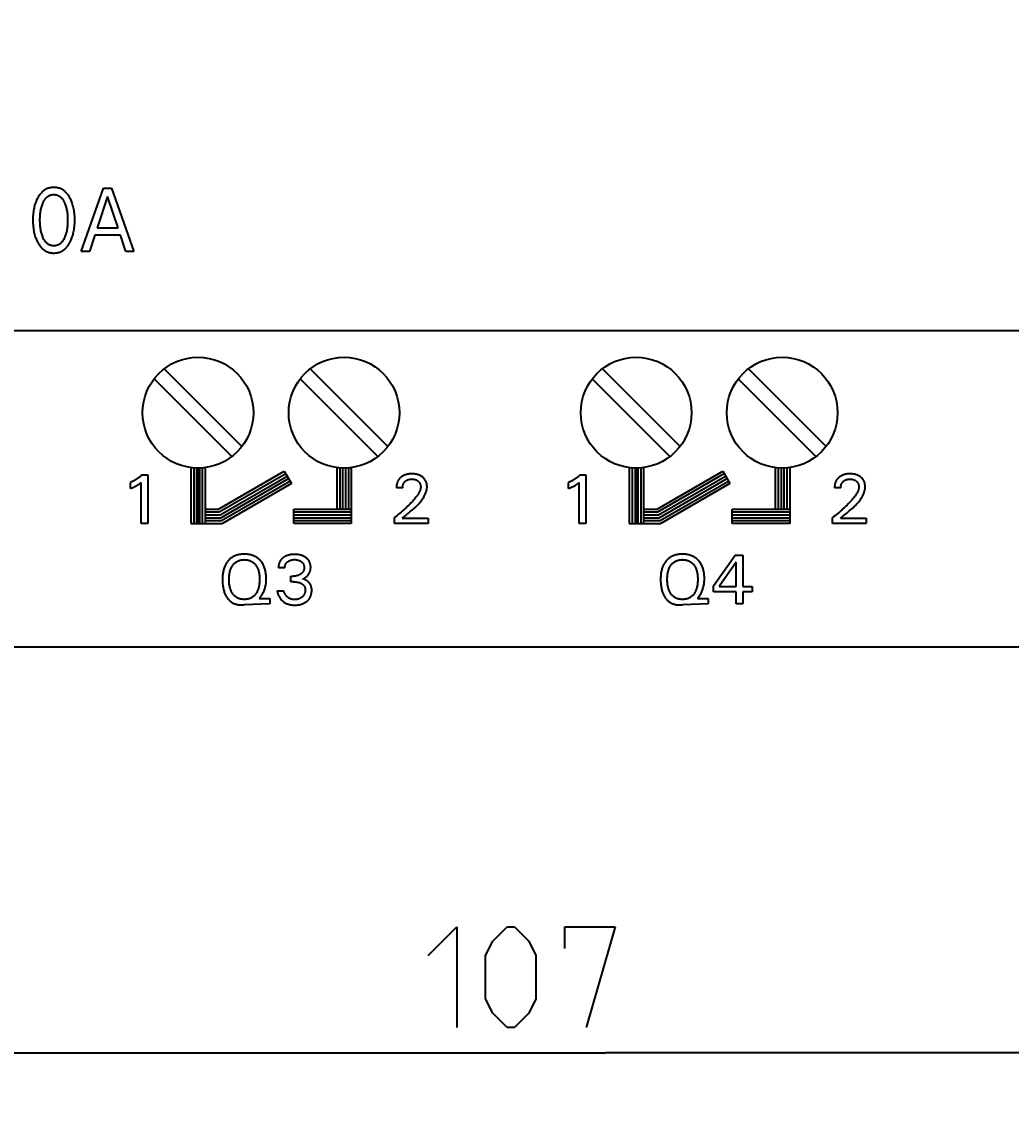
# Model space of a CAD drawing. Extents: x 0 to 420, y 0 to 297.
# Drawn here: x 121.39 to 155.81, y 146.93 to 184.77 of the extents above; entities that cross this region are included whole.
import ezdxf

# ---------------------------------------------------------------- set-up
doc = ezdxf.new("R2010")
doc.units = 0
doc.header["$LTSCALE"] = 23.1
doc.layers.get('0').update_dxf_attribs({"linetype": 'CONTINUOUS'})
doc.layers.add('10000_FRONT', color=7, linetype='CONTINUOUS')
doc.layers.add('10100_DIM_FRONT', color=7, linetype='CONTINUOUS')
doc.dimstyles.get("Standard").update_dxf_attribs({"dimtxt": 2.5, "dimasz": 2.5, "dimexe": 1.25, "dimexo": 0.625, "dimtad": 1, "dimcen": 2.5, "dimazin": 3, "dimtfac": 1, "dimtmove": 0, "dimatfit": 3})

# ---------------------------------------------------------------- blocks, each defined once
blk = doc.blocks.new('_FILLED')
at = {"color": 0, "linetype": 'BYBLOCK'}
blk.add_solid([(0, 0), (-1, 0.132), (-1, -0.132)], dxfattribs=at)
blk = doc.blocks.new('*D2')
at = {"layer": '10100_DIM_FRONT', "color": 7, "linetype": 'CONTINUOUS'}
for p, q in [((88.189, 199.406), (88.189, 146.927)), ((195.189, 170.026), (195.189, 146.927)), ((88.189, 148.927), (141.689, 148.927)), ((195.189, 148.927), (141.689, 148.927))]:
    blk.add_line(p, q, dxfattribs=at)
at = {"layer": '10100_DIM_FRONT', "color": 7, "linetype": 'CONTINUOUS', "xscale": 2.5, "yscale": 2.5, "zscale": 2.5, "rotation": 180}
blk.add_blockref('_FILLED', (88.189, 148.927), dxfattribs=at)
at = {"layer": '10100_DIM_FRONT', "color": 7, "linetype": 'CONTINUOUS', "xscale": 2.5, "yscale": 2.5, "zscale": 2.5}
blk.add_blockref('_FILLED', (195.189, 148.927), dxfattribs=at)

msp = doc.modelspace()

# ---------------------------------------------------------------- linework, layer by layer
at = {"layer": '10000_FRONT', "color": 7, "linetype": 'CONTINUOUS'}
for p, q in [((123.455, 176.776), (124.231, 178.976)), ((124.375, 178.692), (124.013, 177.599)), ((124.231, 178.976), (124.516, 178.976)), ((124.738, 177.599), (124.375, 178.692)), ((124.516, 178.976), (125.292, 176.776)), ((124.013, 177.599), (124.738, 177.599)), ((123.93, 177.349), (123.742, 176.776)), ((124.82, 177.349), (123.93, 177.349)), ((125.01, 176.776), (124.82, 177.349)), ((123.742, 176.776), (123.455, 176.776)), ((125.292, 176.776), (125.01, 176.776)), ((194.189, 174.026), (89.189, 174.026)), ((129.046, 170.002), (126.345, 172.703)), ((134.126, 170.002), (131.425, 172.703)), ((144.286, 170.002), (141.585, 172.703)), ((149.366, 170.002), (146.665, 172.703)), ((125.991, 172.349), (128.692, 169.648)), ((131.071, 172.349), (133.772, 169.648)), ((141.231, 172.349), (143.932, 169.648)), ((146.311, 172.349), (149.012, 169.648)), ((127.269, 169.265), (127.269, 167.326)), ((127.369, 169.255), (127.369, 167.326)), ((127.469, 169.25), (127.469, 167.326)), ((127.519, 169.249), (127.519, 167.326)), ((127.569, 169.25), (127.569, 167.326)), ((127.669, 169.255), (127.669, 167.326)), ((127.769, 169.265), (127.769, 167.326)), ((128.235, 167.826), (130.519, 169.144)), ((130.519, 169.144), (130.769, 168.711)), ((132.349, 169.265), (132.349, 167.826)), ((132.449, 169.255), (132.449, 167.826)), ((132.549, 169.25), (132.549, 167.826)), ((132.649, 169.25), (132.649, 167.826)), ((132.749, 169.255), (132.749, 167.826)), ((132.849, 169.265), (132.849, 167.326)), ((142.519, 169.264), (142.519, 167.326)), ((142.619, 169.254), (142.619, 167.326)), ((142.719, 169.25), (142.719, 167.326)), ((142.769, 169.249), (142.769, 167.326)), ((142.819, 169.25), (142.819, 167.326)), ((142.919, 169.256), (142.919, 167.326)), ((143.019, 169.267), (143.019, 167.326)), ((143.485, 167.826), (145.769, 169.144)), ((145.769, 169.144), (146.019, 168.711)), ((147.599, 169.264), (147.599, 167.826)), ((147.699, 169.254), (147.699, 167.826)), ((147.799, 169.25), (147.799, 167.826)), ((147.899, 169.25), (147.899, 167.826)), ((147.999, 169.256), (147.999, 167.826)), ((148.099, 169.267), (148.099, 167.326)), ((125.576, 169.016), (125.769, 169.016)), ((125.769, 169.016), (125.769, 167.326)), ((128.261, 167.726), (130.569, 169.058)), ((128.288, 167.626), (130.619, 168.971)), ((128.315, 167.526), (130.669, 168.884)), ((128.342, 167.426), (130.719, 168.798)), ((140.816, 169.016), (141.009, 169.016)), ((141.009, 169.016), (141.009, 167.326)), ((143.511, 167.726), (145.819, 169.058)), ((143.538, 167.626), (145.869, 168.971)), ((143.565, 167.526), (145.919, 168.884)), ((143.592, 167.426), (145.969, 168.798)), ((125.169, 168.542), (125.169, 168.754)), ((125.541, 167.326), (125.541, 168.753)), ((130.769, 168.711), (128.369, 167.326)), ((134.639, 168.567), (134.418, 168.567)), ((140.409, 168.542), (140.409, 168.754)), ((140.781, 167.326), (140.781, 168.753)), ((146.019, 168.711), (143.619, 167.326)), ((149.879, 168.567), (149.658, 168.567)), ((127.769, 167.826), (128.235, 167.826)), ((127.769, 167.726), (128.261, 167.726)), ((130.849, 167.326), (130.849, 167.826)), ((130.849, 167.826), (132.849, 167.826)), ((130.849, 167.726), (132.849, 167.726)), ((143.019, 167.826), (143.485, 167.826)), ((143.019, 167.726), (143.511, 167.726)), ((146.099, 167.326), (146.099, 167.826)), ((146.099, 167.826), (148.099, 167.826)), ((146.099, 167.726), (148.099, 167.726)), ((125.769, 167.326), (125.541, 167.326)), ((127.269, 167.326), (128.369, 167.326)), ((127.769, 167.626), (128.288, 167.626)), ((127.769, 167.526), (128.315, 167.526)), ((127.769, 167.426), (128.342, 167.426)), ((130.849, 167.626), (132.849, 167.626)), ((130.849, 167.526), (132.849, 167.526)), ((130.849, 167.426), (132.849, 167.426)), ((132.849, 167.326), (130.849, 167.326)), ((134.349, 167.326), (134.349, 167.529)), ((135.521, 167.326), (134.349, 167.326)), ((134.626, 167.511), (135.521, 167.511)), ((135.521, 167.511), (135.521, 167.326)), ((141.009, 167.326), (140.781, 167.326)), ((142.519, 167.326), (143.619, 167.326)), ((143.019, 167.626), (143.538, 167.626)), ((143.019, 167.526), (143.565, 167.526)), ((143.019, 167.426), (143.592, 167.426)), ((146.099, 167.626), (148.099, 167.626)), ((146.099, 167.526), (148.099, 167.526)), ((146.099, 167.426), (148.099, 167.426)), ((148.099, 167.326), (146.099, 167.326)), ((149.589, 167.326), (149.589, 167.529)), ((150.761, 167.326), (149.589, 167.326)), ((149.866, 167.511), (150.761, 167.511)), ((150.761, 167.511), (150.761, 167.326)), ((145.453, 165.156), (146.202, 166.226)), ((146.202, 166.226), (146.471, 166.226)), ((146.471, 166.226), (146.471, 165.136)), ((130.538, 165.783), (130.318, 165.783)), ((146.243, 165.983), (145.652, 165.136)), ((146.243, 165.136), (146.243, 165.983)), ((130.752, 165.299), (130.752, 165.489)), ((130.752, 165.489), (130.828, 165.489)), ((130.27, 164.989), (130.502, 164.989)), ((130.844, 165.299), (130.752, 165.299)), ((145.453, 164.951), (145.453, 165.156)), ((145.652, 165.136), (146.243, 165.136)), ((146.471, 165.136), (146.793, 165.136)), ((146.793, 165.136), (146.793, 164.951)), ((129.665, 164.739), (129.647, 164.718)), ((129.647, 164.718), (130.023, 164.718)), ((130.023, 164.718), (130.023, 164.526)), ((144.905, 164.739), (144.887, 164.718)), ((144.887, 164.718), (145.263, 164.718)), ((145.263, 164.718), (145.263, 164.526)), ((146.243, 164.951), (145.453, 164.951)), ((146.243, 164.526), (146.243, 164.951)), ((146.471, 164.951), (146.471, 164.526)), ((146.793, 164.951), (146.471, 164.951)), ((130.023, 164.526), (129.13, 164.492)), ((145.263, 164.526), (144.37, 164.492)), ((146.471, 164.526), (146.243, 164.526)), ((194.189, 163.026), (89.189, 163.026))]:
    msp.add_line(p, q, dxfattribs=at)
for points in [[(123.069, 177.106), (123.087, 177.143), (123.104, 177.18), (123.12, 177.218), (123.135, 177.256), (123.148, 177.294), (123.16, 177.333), (123.172, 177.376), (123.183, 177.418), (123.193, 177.461), (123.202, 177.504), (123.209, 177.548), (123.215, 177.591), (123.222, 177.649), (123.227, 177.706), (123.231, 177.764), (123.233, 177.822), (123.234, 177.879), (123.233, 177.936), (123.231, 177.993), (123.227, 178.05), (123.222, 178.107), (123.215, 178.164), (123.209, 178.206), (123.201, 178.249), (123.192, 178.292), (123.182, 178.334), (123.171, 178.376), (123.159, 178.417), (123.147, 178.455), (123.133, 178.493), (123.118, 178.531), (123.102, 178.568), (123.085, 178.604), (123.066, 178.64), (123.051, 178.668), (123.034, 178.696), (123.017, 178.722), (122.999, 178.748), (122.98, 178.774), (122.96, 178.798), (122.938, 178.822), (122.916, 178.845), (122.895, 178.864), (122.874, 178.882), (122.851, 178.899), (122.828, 178.915), (122.804, 178.93), (122.78, 178.944), (122.755, 178.956), (122.729, 178.967), (122.702, 178.977), (122.675, 178.986), (122.647, 178.993), (122.619, 178.998), (122.59, 179.003), (122.562, 179.006), (122.533, 179.008), (122.504, 179.008), (122.475, 179.008), (122.447, 179.006), (122.418, 179.003), (122.39, 178.998), (122.362, 178.993), (122.334, 178.986), (122.307, 178.977), (122.28, 178.967), (122.255, 178.956), (122.229, 178.944), (122.205, 178.93), (122.181, 178.915), (122.158, 178.899), (122.135, 178.882), (122.114, 178.864), (122.093, 178.845), (122.071, 178.822), (122.049, 178.798), (122.029, 178.774), (122.01, 178.748), (121.992, 178.722), (121.974, 178.696), (121.958, 178.668), (121.942, 178.64), (121.937, 178.631)], [(121.937, 178.631), (121.92, 178.596), (121.904, 178.561), (121.888, 178.526), (121.874, 178.49), (121.861, 178.454), (121.849, 178.417), (121.837, 178.376), (121.826, 178.334), (121.816, 178.292), (121.807, 178.249), (121.8, 178.206), (121.793, 178.164), (121.786, 178.107), (121.781, 178.05), (121.778, 177.993), (121.775, 177.936), (121.775, 177.879), (121.775, 177.821), (121.777, 177.764), (121.781, 177.706), (121.786, 177.648), (121.793, 177.59), (121.799, 177.547), (121.807, 177.504), (121.815, 177.46), (121.825, 177.418), (121.836, 177.375), (121.848, 177.333), (121.86, 177.294), (121.874, 177.255), (121.889, 177.217), (121.904, 177.18), (121.921, 177.143), (121.94, 177.106), (121.955, 177.077), (121.972, 177.049), (121.989, 177.022), (122.007, 176.994), (122.026, 176.968), (122.047, 176.943), (122.068, 176.918), (122.091, 176.895), (122.111, 176.875), (122.133, 176.856), (122.155, 176.839), (122.179, 176.822), (122.203, 176.807), (122.227, 176.792), (122.253, 176.779), (122.279, 176.768), (122.306, 176.758), (122.333, 176.749), (122.361, 176.742), (122.389, 176.736), (122.418, 176.731), (122.446, 176.728), (122.475, 176.726), (122.504, 176.726), (122.533, 176.726), (122.562, 176.728), (122.591, 176.731), (122.62, 176.736), (122.648, 176.742), (122.676, 176.749), (122.703, 176.758), (122.73, 176.768), (122.756, 176.779), (122.782, 176.792), (122.806, 176.807), (122.83, 176.822), (122.854, 176.839), (122.876, 176.856), (122.898, 176.875), (122.918, 176.895), (122.941, 176.918), (122.962, 176.943), (122.983, 176.968), (123.002, 176.994), (123.02, 177.022), (123.037, 177.049), (123.053, 177.077), (123.069, 177.106)], [(122.118, 177.295), (122.105, 177.328), (122.094, 177.362), (122.083, 177.397), (122.074, 177.431), (122.065, 177.466), (122.057, 177.504), (122.05, 177.543), (122.043, 177.582), (122.038, 177.621), (122.033, 177.66), (122.029, 177.703), (122.026, 177.746), (122.024, 177.79), (122.023, 177.833), (122.023, 177.876), (122.023, 177.919), (122.024, 177.962), (122.027, 178.004), (122.03, 178.047), (122.034, 178.09), (122.038, 178.128), (122.044, 178.166), (122.05, 178.205), (122.057, 178.243), (122.066, 178.28), (122.074, 178.315), (122.084, 178.349), (122.095, 178.382), (122.107, 178.416), (122.119, 178.449), (122.129, 178.472), (122.14, 178.494), (122.151, 178.517), (122.162, 178.539), (122.175, 178.56), (122.189, 178.581), (122.203, 178.601), (122.219, 178.621), (122.232, 178.637), (122.247, 178.652), (122.262, 178.666), (122.278, 178.68), (122.294, 178.692), (122.311, 178.704), (122.329, 178.715), (122.347, 178.724), (122.365, 178.733), (122.384, 178.74), (122.404, 178.746), (122.423, 178.75), (122.443, 178.754), (122.464, 178.757), (122.484, 178.758), (122.504, 178.759), (122.525, 178.758), (122.545, 178.757), (122.565, 178.754), (122.585, 178.75), (122.605, 178.746), (122.624, 178.74), (122.643, 178.733), (122.661, 178.724), (122.68, 178.715), (122.697, 178.704), (122.714, 178.692), (122.731, 178.68), (122.747, 178.666), (122.762, 178.652), (122.776, 178.637), (122.79, 178.621), (122.805, 178.601), (122.82, 178.581), (122.833, 178.56), (122.846, 178.539), (122.858, 178.517), (122.869, 178.494), (122.879, 178.472), (122.889, 178.449), (122.892, 178.441)], [(122.892, 178.441), (122.904, 178.41), (122.915, 178.378), (122.925, 178.346), (122.934, 178.313), (122.943, 178.28), (122.951, 178.243), (122.959, 178.205), (122.965, 178.166), (122.97, 178.128), (122.975, 178.09), (122.979, 178.047), (122.982, 178.004), (122.984, 177.962), (122.985, 177.919), (122.986, 177.876), (122.985, 177.833), (122.984, 177.79), (122.982, 177.746), (122.979, 177.703), (122.975, 177.66), (122.971, 177.621), (122.965, 177.582), (122.959, 177.543), (122.952, 177.504), (122.943, 177.466), (122.935, 177.431), (122.925, 177.397), (122.915, 177.362), (122.903, 177.328), (122.89, 177.295), (122.881, 177.271), (122.87, 177.248), (122.859, 177.225), (122.847, 177.202), (122.835, 177.18), (122.821, 177.158), (122.806, 177.137), (122.791, 177.117), (122.779, 177.103), (122.766, 177.089), (122.753, 177.076), (122.739, 177.063), (122.725, 177.051), (122.71, 177.04), (122.694, 177.029), (122.679, 177.019), (122.662, 177.011), (122.644, 177.002), (122.625, 176.995), (122.605, 176.989), (122.586, 176.984), (122.565, 176.98), (122.545, 176.977), (122.525, 176.976), (122.504, 176.975), (122.484, 176.976), (122.463, 176.977), (122.443, 176.98), (122.423, 176.984), (122.403, 176.989), (122.384, 176.995), (122.365, 177.002), (122.346, 177.011), (122.33, 177.019), (122.314, 177.029), (122.299, 177.04), (122.284, 177.051), (122.269, 177.063), (122.256, 177.076), (122.242, 177.089), (122.23, 177.103), (122.218, 177.117), (122.202, 177.137), (122.187, 177.158), (122.174, 177.18), (122.161, 177.202), (122.149, 177.225), (122.138, 177.248), (122.128, 177.271), (122.118, 177.295)], [(125.576, 169.016), (125.561, 169.002), (125.546, 168.988), (125.531, 168.974), (125.515, 168.961), (125.5, 168.948), (125.484, 168.935), (125.468, 168.923), (125.451, 168.91), (125.435, 168.898), (125.418, 168.887), (125.402, 168.876), (125.385, 168.864), (125.368, 168.854), (125.35, 168.843), (125.333, 168.833), (125.315, 168.823), (125.298, 168.813), (125.28, 168.804), (125.261, 168.795), (125.243, 168.786), (125.225, 168.778), (125.206, 168.77), (125.187, 168.762), (125.169, 168.754)], [(134.573, 168.928), (134.564, 168.921), (134.556, 168.913), (134.548, 168.906), (134.541, 168.898), (134.533, 168.89), (134.526, 168.882), (134.519, 168.874), (134.512, 168.865), (134.505, 168.857), (134.499, 168.848), (134.493, 168.839), (134.487, 168.83), (134.481, 168.821), (134.476, 168.811), (134.471, 168.801), (134.466, 168.792), (134.461, 168.782), (134.457, 168.772), (134.453, 168.762), (134.449, 168.751), (134.445, 168.741), (134.442, 168.731), (134.438, 168.72), (134.436, 168.709), (134.433, 168.698), (134.43, 168.686), (134.428, 168.674), (134.425, 168.662), (134.424, 168.65), (134.422, 168.638), (134.421, 168.626), (134.42, 168.614), (134.419, 168.602), (134.419, 168.59), (134.418, 168.578), (134.418, 168.567)], [(134.626, 167.511), (134.668, 167.547), (134.712, 167.582), (134.755, 167.617), (134.799, 167.653), (134.844, 167.688), (134.888, 167.724), (134.932, 167.761), (134.976, 167.798), (135.019, 167.835), (135.062, 167.874), (135.104, 167.913), (135.131, 167.94), (135.159, 167.967), (135.185, 167.995), (135.211, 168.024), (135.237, 168.053), (135.261, 168.083), (135.285, 168.113), (135.308, 168.144), (135.33, 168.176), (135.351, 168.209), (135.371, 168.242), (135.39, 168.276), (135.402, 168.299), (135.414, 168.323), (135.425, 168.347), (135.435, 168.371), (135.445, 168.396), (135.454, 168.421), (135.462, 168.446), (135.468, 168.471), (135.474, 168.497), (135.479, 168.522), (135.482, 168.548), (135.485, 168.574), (135.486, 168.6), (135.486, 168.623), (135.484, 168.646), (135.482, 168.669), (135.478, 168.692), (135.474, 168.714), (135.468, 168.737), (135.461, 168.757), (135.454, 168.777), (135.446, 168.796), (135.436, 168.815), (135.426, 168.833), (135.414, 168.851), (135.401, 168.868), (135.388, 168.884), (135.373, 168.9), (135.357, 168.915), (135.341, 168.929), (135.324, 168.942), (135.305, 168.957), (135.284, 168.97), (135.263, 168.982), (135.241, 168.993), (135.219, 169.003), (135.195, 169.012), (135.171, 169.02), (135.146, 169.028), (135.121, 169.034), (135.095, 169.039), (135.067, 169.043), (135.038, 169.047), (135.01, 169.049), (134.981, 169.05), (134.952, 169.051), (134.923, 169.05), (134.893, 169.049), (134.864, 169.046), (134.835, 169.042), (134.806, 169.037), (134.784, 169.032), (134.762, 169.027), (134.741, 169.021), (134.72, 169.013), (134.699, 169.005), (134.679, 168.996), (134.656, 168.985), (134.634, 168.972), (134.613, 168.959), (134.592, 168.944), (134.573, 168.928)], [(134.639, 168.567), (134.639, 168.579), (134.639, 168.591), (134.64, 168.604), (134.642, 168.616), (134.643, 168.629), (134.646, 168.641), (134.648, 168.653), (134.651, 168.664), (134.655, 168.675), (134.658, 168.686), (134.662, 168.696), (134.667, 168.707), (134.672, 168.717), (134.677, 168.727), (134.683, 168.736), (134.689, 168.745), (134.695, 168.754), (134.702, 168.763), (134.71, 168.771), (134.717, 168.779), (134.725, 168.787), (134.733, 168.794), (134.742, 168.802), (134.751, 168.808), (134.76, 168.815), (134.769, 168.821), (134.779, 168.827), (134.789, 168.832), (134.799, 168.837), (134.809, 168.842), (134.82, 168.846), (134.831, 168.85), (134.842, 168.853), (134.853, 168.856), (134.864, 168.859), (134.877, 168.861), (134.889, 168.863), (134.902, 168.865), (134.914, 168.866), (134.927, 168.867), (134.939, 168.868), (134.952, 168.868), (134.966, 168.868), (134.981, 168.867), (134.995, 168.866), (135.009, 168.864), (135.024, 168.863), (135.038, 168.86), (135.049, 168.858), (135.059, 168.855), (135.07, 168.852), (135.081, 168.849), (135.091, 168.846), (135.102, 168.842), (135.112, 168.837), (135.123, 168.832), (135.133, 168.826), (135.144, 168.82), (135.154, 168.814), (135.164, 168.807), (135.174, 168.799), (135.182, 168.792), (135.19, 168.785), (135.198, 168.777), (135.205, 168.769), (135.212, 168.761), (135.219, 168.752), (135.225, 168.743), (135.23, 168.734), (135.236, 168.724), (135.24, 168.715), (135.245, 168.705), (135.249, 168.695), (135.252, 168.684), (135.255, 168.674), (135.258, 168.662), (135.261, 168.65), (135.263, 168.638), (135.264, 168.627), (135.265, 168.615), (135.265, 168.603), (135.265, 168.591)], [(140.816, 169.016), (140.801, 169.002), (140.786, 168.988), (140.771, 168.974), (140.755, 168.961), (140.74, 168.948), (140.724, 168.935), (140.708, 168.923), (140.691, 168.91), (140.675, 168.898), (140.658, 168.887), (140.642, 168.876), (140.625, 168.864), (140.608, 168.854), (140.59, 168.843), (140.573, 168.833), (140.555, 168.823), (140.538, 168.813), (140.52, 168.804), (140.501, 168.795), (140.483, 168.786), (140.465, 168.778), (140.446, 168.77), (140.427, 168.762), (140.409, 168.754)], [(149.813, 168.928), (149.804, 168.921), (149.796, 168.913), (149.788, 168.906), (149.781, 168.898), (149.773, 168.89), (149.766, 168.882), (149.759, 168.874), (149.752, 168.865), (149.745, 168.857), (149.739, 168.848), (149.733, 168.839), (149.727, 168.83), (149.721, 168.821), (149.716, 168.811), (149.711, 168.801), (149.706, 168.792), (149.701, 168.782), (149.697, 168.772), (149.693, 168.762), (149.689, 168.751), (149.685, 168.741), (149.682, 168.731), (149.678, 168.72), (149.676, 168.709), (149.673, 168.698), (149.67, 168.686), (149.668, 168.674), (149.665, 168.662), (149.664, 168.65), (149.662, 168.638), (149.661, 168.626), (149.66, 168.614), (149.659, 168.602), (149.659, 168.59), (149.658, 168.578), (149.658, 168.567)], [(149.866, 167.511), (149.908, 167.547), (149.952, 167.582), (149.995, 167.617), (150.039, 167.653), (150.084, 167.688), (150.128, 167.724), (150.172, 167.761), (150.216, 167.798), (150.259, 167.835), (150.302, 167.874), (150.344, 167.913), (150.371, 167.94), (150.399, 167.967), (150.425, 167.995), (150.451, 168.024), (150.477, 168.053), (150.501, 168.083), (150.525, 168.113), (150.548, 168.144), (150.57, 168.176), (150.591, 168.209), (150.611, 168.242), (150.63, 168.276), (150.642, 168.299), (150.654, 168.323), (150.665, 168.347), (150.675, 168.371), (150.685, 168.396), (150.694, 168.421), (150.702, 168.446), (150.708, 168.471), (150.714, 168.497), (150.719, 168.522), (150.722, 168.548), (150.725, 168.574), (150.726, 168.6), (150.726, 168.623), (150.724, 168.646), (150.722, 168.669), (150.718, 168.692), (150.714, 168.714), (150.708, 168.737), (150.701, 168.757), (150.694, 168.777), (150.686, 168.796), (150.676, 168.815), (150.666, 168.833), (150.654, 168.851), (150.641, 168.868), (150.628, 168.884), (150.613, 168.9), (150.597, 168.915), (150.581, 168.929), (150.564, 168.942), (150.545, 168.957), (150.524, 168.97), (150.503, 168.982), (150.481, 168.993), (150.459, 169.003), (150.435, 169.012), (150.411, 169.02), (150.386, 169.028), (150.361, 169.034), (150.335, 169.039), (150.307, 169.043), (150.278, 169.047), (150.25, 169.049), (150.221, 169.05), (150.192, 169.051), (150.163, 169.05), (150.133, 169.049), (150.104, 169.046), (150.075, 169.042), (150.046, 169.037), (150.024, 169.032), (150.002, 169.027), (149.981, 169.021), (149.96, 169.013), (149.939, 169.005), (149.919, 168.996), (149.896, 168.985), (149.874, 168.972), (149.853, 168.959), (149.832, 168.944), (149.813, 168.928)], [(149.879, 168.567), (149.879, 168.579), (149.879, 168.591), (149.88, 168.604), (149.882, 168.616), (149.883, 168.629), (149.886, 168.641), (149.888, 168.653), (149.891, 168.664), (149.895, 168.675), (149.898, 168.686), (149.902, 168.696), (149.907, 168.707), (149.912, 168.717), (149.917, 168.727), (149.923, 168.736), (149.929, 168.745), (149.935, 168.754), (149.942, 168.763), (149.95, 168.771), (149.957, 168.779), (149.965, 168.787), (149.973, 168.794), (149.982, 168.802), (149.991, 168.808), (150, 168.815), (150.009, 168.821), (150.019, 168.827), (150.029, 168.832), (150.039, 168.837), (150.049, 168.842), (150.06, 168.846), (150.071, 168.85), (150.082, 168.853), (150.093, 168.856), (150.104, 168.859), (150.117, 168.861), (150.129, 168.863), (150.142, 168.865), (150.154, 168.866), (150.167, 168.867), (150.179, 168.868), (150.192, 168.868), (150.206, 168.868), (150.221, 168.867), (150.235, 168.866), (150.249, 168.864), (150.264, 168.863), (150.278, 168.86), (150.289, 168.858), (150.299, 168.855), (150.31, 168.852), (150.321, 168.849), (150.331, 168.846), (150.342, 168.842), (150.352, 168.837), (150.363, 168.832), (150.373, 168.826), (150.384, 168.82), (150.394, 168.814), (150.404, 168.807), (150.414, 168.799), (150.422, 168.792), (150.43, 168.785), (150.438, 168.777), (150.445, 168.769), (150.452, 168.761), (150.459, 168.752), (150.465, 168.743), (150.47, 168.734), (150.476, 168.724), (150.48, 168.715), (150.485, 168.705), (150.489, 168.695), (150.492, 168.684), (150.495, 168.674), (150.498, 168.662), (150.501, 168.65), (150.503, 168.638), (150.504, 168.627), (150.505, 168.615), (150.505, 168.603), (150.505, 168.591)], [(125.169, 168.542), (125.19, 168.551), (125.211, 168.559), (125.231, 168.568), (125.252, 168.577), (125.273, 168.586), (125.288, 168.593), (125.303, 168.6), (125.318, 168.608), (125.333, 168.615), (125.348, 168.623), (125.363, 168.631), (125.378, 168.639), (125.394, 168.648), (125.409, 168.657), (125.424, 168.667), (125.438, 168.676), (125.449, 168.683), (125.46, 168.691), (125.47, 168.698), (125.482, 168.707), (125.493, 168.715), (125.504, 168.724), (125.517, 168.734), (125.529, 168.743), (125.541, 168.753)], [(135.265, 168.591), (135.265, 168.574), (135.263, 168.558), (135.26, 168.542), (135.257, 168.526), (135.253, 168.51), (135.248, 168.494), (135.243, 168.479), (135.237, 168.463), (135.231, 168.448), (135.224, 168.433), (135.213, 168.41), (135.201, 168.387), (135.188, 168.364), (135.175, 168.342), (135.161, 168.321), (135.146, 168.3), (135.131, 168.279), (135.116, 168.258), (135.1, 168.238), (135.073, 168.203), (135.044, 168.169), (135.015, 168.135), (134.986, 168.102), (134.956, 168.069), (134.925, 168.037), (134.894, 168.005), (134.853, 167.964), (134.811, 167.923), (134.768, 167.882), (134.725, 167.842), (134.681, 167.802), (134.635, 167.762), (134.59, 167.723), (134.544, 167.684), (134.495, 167.644), (134.447, 167.605), (134.398, 167.567), (134.349, 167.529)], [(140.409, 168.542), (140.43, 168.551), (140.451, 168.559), (140.471, 168.568), (140.492, 168.577), (140.513, 168.586), (140.528, 168.593), (140.543, 168.6), (140.558, 168.608), (140.573, 168.615), (140.588, 168.623), (140.603, 168.631), (140.618, 168.639), (140.634, 168.648), (140.649, 168.657), (140.664, 168.667), (140.678, 168.676), (140.689, 168.683), (140.7, 168.691), (140.71, 168.698), (140.722, 168.707), (140.733, 168.715), (140.744, 168.724), (140.757, 168.734), (140.769, 168.743), (140.781, 168.753)], [(150.505, 168.591), (150.505, 168.574), (150.503, 168.558), (150.5, 168.542), (150.497, 168.526), (150.493, 168.51), (150.488, 168.494), (150.483, 168.479), (150.477, 168.463), (150.471, 168.448), (150.464, 168.433), (150.453, 168.41), (150.441, 168.387), (150.428, 168.364), (150.415, 168.342), (150.401, 168.321), (150.386, 168.3), (150.371, 168.279), (150.356, 168.258), (150.34, 168.238), (150.313, 168.203), (150.284, 168.169), (150.255, 168.135), (150.226, 168.102), (150.196, 168.069), (150.165, 168.037), (150.134, 168.005), (150.093, 167.964), (150.051, 167.923), (150.008, 167.882), (149.965, 167.842), (149.921, 167.802), (149.875, 167.762), (149.83, 167.723), (149.784, 167.684), (149.735, 167.644), (149.687, 167.605), (149.638, 167.567), (149.589, 167.529)], [(129.665, 164.739), (129.686, 164.764), (129.706, 164.789), (129.725, 164.815), (129.743, 164.842), (129.76, 164.87), (129.776, 164.898), (129.791, 164.927), (129.806, 164.957), (129.819, 164.988), (129.831, 165.02), (129.842, 165.051), (129.851, 165.083), (129.86, 165.116), (129.867, 165.148), (129.874, 165.184), (129.88, 165.22), (129.885, 165.257), (129.888, 165.293), (129.891, 165.33), (129.892, 165.366), (129.893, 165.403), (129.892, 165.443), (129.891, 165.483), (129.888, 165.523), (129.884, 165.562), (129.879, 165.602), (129.872, 165.641), (129.865, 165.676), (129.857, 165.711), (129.847, 165.745), (129.836, 165.779), (129.824, 165.812), (129.81, 165.845), (129.796, 165.875), (129.781, 165.904), (129.764, 165.933), (129.746, 165.96), (129.727, 165.987), (129.707, 166.013), (129.688, 166.036), (129.668, 166.057), (129.647, 166.078), (129.625, 166.098), (129.602, 166.116), (129.578, 166.134), (129.554, 166.15), (129.528, 166.165), (129.502, 166.18), (129.475, 166.192), (129.447, 166.204), (129.419, 166.215), (129.391, 166.224), (129.362, 166.232), (129.329, 166.24), (129.296, 166.246), (129.263, 166.251), (129.23, 166.255), (129.197, 166.257), (129.163, 166.259), (129.13, 166.259), (129.096, 166.259), (129.062, 166.257), (129.029, 166.255), (128.995, 166.251), (128.962, 166.246), (128.929, 166.239), (128.896, 166.231), (128.867, 166.223), (128.838, 166.213), (128.809, 166.203), (128.782, 166.191), (128.754, 166.177), (128.728, 166.163), (128.702, 166.147), (128.678, 166.13), (128.654, 166.112), (128.631, 166.093), (128.609, 166.073), (128.588, 166.051), (128.568, 166.029), (128.549, 166.006)], [(130.598, 166.202), (130.586, 166.197), (130.574, 166.191), (130.563, 166.186), (130.552, 166.18), (130.541, 166.174), (130.53, 166.168), (130.519, 166.161), (130.508, 166.154), (130.498, 166.147), (130.488, 166.14), (130.479, 166.133), (130.47, 166.126), (130.461, 166.119), (130.453, 166.112), (130.445, 166.104), (130.437, 166.096), (130.429, 166.088), (130.421, 166.08), (130.414, 166.072), (130.407, 166.063), (130.4, 166.054), (130.393, 166.045), (130.387, 166.035), (130.38, 166.025), (130.374, 166.015), (130.368, 166.004), (130.363, 165.994), (130.358, 165.983), (130.353, 165.972), (130.348, 165.961), (130.344, 165.949), (130.34, 165.938), (130.337, 165.926), (130.333, 165.914), (130.33, 165.901), (130.327, 165.888), (130.325, 165.875), (130.323, 165.862), (130.321, 165.849), (130.32, 165.836), (130.319, 165.823), (130.318, 165.809), (130.318, 165.796), (130.318, 165.783)], [(131.16, 165.395), (131.175, 165.402), (131.189, 165.409), (131.204, 165.417), (131.218, 165.424), (131.232, 165.433), (131.245, 165.441), (131.258, 165.451), (131.271, 165.46), (131.284, 165.47), (131.298, 165.482), (131.312, 165.494), (131.324, 165.507), (131.337, 165.52), (131.349, 165.534), (131.36, 165.548), (131.371, 165.563), (131.38, 165.578), (131.389, 165.593), (131.397, 165.609), (131.404, 165.625), (131.411, 165.641), (131.417, 165.657), (131.422, 165.674), (131.427, 165.692), (131.431, 165.71), (131.434, 165.729), (131.437, 165.747), (131.438, 165.765), (131.439, 165.784), (131.44, 165.803), (131.439, 165.82), (131.438, 165.837), (131.437, 165.854), (131.435, 165.871), (131.432, 165.888), (131.429, 165.905), (131.425, 165.922), (131.42, 165.938), (131.414, 165.956), (131.407, 165.973), (131.399, 165.989), (131.391, 166.006), (131.382, 166.022), (131.372, 166.037), (131.361, 166.052), (131.35, 166.065), (131.339, 166.078), (131.328, 166.091), (131.315, 166.102), (131.303, 166.114), (131.29, 166.125), (131.276, 166.135), (131.262, 166.145), (131.245, 166.156), (131.227, 166.167), (131.209, 166.177), (131.19, 166.187), (131.171, 166.196), (131.152, 166.204), (131.131, 166.211), (131.11, 166.218), (131.089, 166.225), (131.067, 166.23), (131.045, 166.235), (131.024, 166.239), (131, 166.243), (130.975, 166.246), (130.951, 166.248), (130.927, 166.25), (130.903, 166.251), (130.878, 166.251), (130.853, 166.251), (130.828, 166.25), (130.803, 166.248), (130.778, 166.246), (130.753, 166.242), (130.728, 166.239), (130.705, 166.234), (130.683, 166.229), (130.662, 166.224), (130.64, 166.217), (130.619, 166.21), (130.598, 166.202)], [(144.905, 164.739), (144.926, 164.764), (144.946, 164.789), (144.965, 164.815), (144.983, 164.842), (145, 164.87), (145.016, 164.898), (145.031, 164.927), (145.046, 164.957), (145.059, 164.988), (145.071, 165.02), (145.082, 165.051), (145.091, 165.083), (145.1, 165.116), (145.107, 165.148), (145.114, 165.184), (145.12, 165.22), (145.125, 165.257), (145.128, 165.293), (145.131, 165.33), (145.132, 165.366), (145.133, 165.403), (145.132, 165.443), (145.131, 165.483), (145.128, 165.523), (145.124, 165.562), (145.119, 165.602), (145.112, 165.641), (145.105, 165.676), (145.097, 165.711), (145.087, 165.745), (145.076, 165.779), (145.064, 165.812), (145.05, 165.845), (145.036, 165.875), (145.021, 165.904), (145.004, 165.933), (144.986, 165.96), (144.967, 165.987), (144.947, 166.013), (144.928, 166.036), (144.908, 166.057), (144.887, 166.078), (144.865, 166.098), (144.842, 166.116), (144.818, 166.134), (144.794, 166.15), (144.768, 166.165), (144.742, 166.18), (144.715, 166.192), (144.687, 166.204), (144.659, 166.215), (144.631, 166.224), (144.602, 166.232), (144.569, 166.24), (144.536, 166.246), (144.503, 166.251), (144.47, 166.255), (144.437, 166.257), (144.403, 166.259), (144.37, 166.259), (144.336, 166.259), (144.302, 166.257), (144.269, 166.255), (144.235, 166.251), (144.202, 166.246), (144.169, 166.239), (144.136, 166.231), (144.107, 166.223), (144.078, 166.213), (144.049, 166.203), (144.022, 166.191), (143.994, 166.177), (143.968, 166.163), (143.942, 166.147), (143.918, 166.13), (143.894, 166.112), (143.871, 166.093), (143.849, 166.073), (143.828, 166.051), (143.808, 166.029), (143.789, 166.006)], [(128.549, 166.006), (128.532, 165.984), (128.516, 165.96), (128.501, 165.936), (128.486, 165.912), (128.473, 165.887), (128.46, 165.861), (128.449, 165.836), (128.437, 165.807), (128.427, 165.778), (128.417, 165.749), (128.409, 165.719), (128.401, 165.689), (128.394, 165.659), (128.389, 165.629), (128.383, 165.594), (128.378, 165.56), (128.375, 165.525), (128.372, 165.49), (128.37, 165.456), (128.369, 165.421), (128.369, 165.386), (128.369, 165.345), (128.37, 165.304), (128.372, 165.262), (128.375, 165.221), (128.38, 165.181), (128.385, 165.14), (128.39, 165.11), (128.395, 165.079), (128.401, 165.049), (128.408, 165.02), (128.416, 164.99), (128.425, 164.961), (128.434, 164.932), (128.444, 164.906), (128.454, 164.881), (128.465, 164.856), (128.476, 164.832), (128.489, 164.808), (128.502, 164.785), (128.517, 164.762), (128.531, 164.74), (128.547, 164.72), (128.563, 164.7), (128.58, 164.68), (128.598, 164.662), (128.617, 164.644), (128.637, 164.627), (128.657, 164.611), (128.678, 164.596), (128.7, 164.582), (128.723, 164.57), (128.746, 164.558), (128.769, 164.547), (128.793, 164.537), (128.818, 164.528), (128.842, 164.521), (128.87, 164.513), (128.899, 164.507), (128.927, 164.502), (128.956, 164.498), (128.985, 164.494), (129.014, 164.492), (129.043, 164.491), (129.072, 164.491), (129.094, 164.491), (129.113, 164.491), (129.13, 164.492)], [(128.717, 164.898), (128.713, 164.904), (128.701, 164.925), (128.689, 164.947), (128.678, 164.969), (128.668, 164.991), (128.659, 165.014), (128.651, 165.037), (128.642, 165.064), (128.635, 165.09), (128.628, 165.117), (128.623, 165.143), (128.618, 165.17), (128.613, 165.197), (128.609, 165.228), (128.606, 165.259), (128.604, 165.29), (128.602, 165.321), (128.601, 165.352), (128.601, 165.383), (128.601, 165.414), (128.602, 165.445), (128.604, 165.475), (128.606, 165.506), (128.61, 165.536), (128.614, 165.566), (128.618, 165.593), (128.623, 165.619), (128.629, 165.646), (128.636, 165.672), (128.643, 165.698), (128.652, 165.723), (128.66, 165.746), (128.67, 165.769), (128.68, 165.791), (128.691, 165.812), (128.703, 165.834), (128.715, 165.854), (128.727, 165.871), (128.738, 165.887), (128.751, 165.903), (128.764, 165.918), (128.777, 165.933), (128.792, 165.946), (128.807, 165.96), (128.822, 165.972), (128.838, 165.984), (128.854, 165.995), (128.871, 166.005), (128.888, 166.014), (128.906, 166.022), (128.923, 166.03), (128.942, 166.037), (128.96, 166.043), (128.981, 166.049), (129.002, 166.054), (129.023, 166.058), (129.044, 166.061), (129.065, 166.064), (129.087, 166.065), (129.108, 166.066), (129.13, 166.067), (129.152, 166.066), (129.173, 166.065), (129.195, 166.064), (129.216, 166.061), (129.237, 166.058), (129.259, 166.054), (129.28, 166.049), (129.3, 166.043), (129.319, 166.037), (129.337, 166.03), (129.355, 166.022), (129.373, 166.014), (129.39, 166.005), (129.407, 165.995), (129.423, 165.984), (129.439, 165.972), (129.454, 165.96), (129.469, 165.946), (129.484, 165.933), (129.497, 165.918), (129.51, 165.903), (129.523, 165.887), (129.534, 165.871), (129.546, 165.854)], [(129.546, 165.854), (129.558, 165.834), (129.57, 165.812), (129.581, 165.791), (129.591, 165.769), (129.601, 165.746), (129.609, 165.723), (129.618, 165.698), (129.625, 165.672), (129.632, 165.646), (129.638, 165.619), (129.643, 165.593), (129.647, 165.566), (129.651, 165.536), (129.655, 165.506), (129.657, 165.475), (129.659, 165.445), (129.66, 165.414), (129.66, 165.383), (129.66, 165.352), (129.659, 165.321), (129.657, 165.29), (129.655, 165.259), (129.652, 165.228), (129.648, 165.197), (129.643, 165.17), (129.638, 165.143), (129.633, 165.116), (129.626, 165.089), (129.619, 165.063), (129.61, 165.037), (129.602, 165.014), (129.593, 164.991), (129.583, 164.969), (129.572, 164.947), (129.561, 164.925), (129.548, 164.904), (129.537, 164.887), (129.525, 164.87), (129.513, 164.854), (129.5, 164.838), (129.486, 164.823), (129.472, 164.809), (129.457, 164.795), (129.441, 164.782), (129.425, 164.77), (129.409, 164.759), (129.392, 164.749), (129.375, 164.739), (129.357, 164.73), (129.339, 164.722), (129.32, 164.715), (129.302, 164.709), (129.281, 164.703), (129.26, 164.698), (129.238, 164.694), (129.217, 164.69), (129.195, 164.688), (129.174, 164.686), (129.152, 164.685), (129.13, 164.685), (129.108, 164.685), (129.086, 164.686), (129.065, 164.688), (129.043, 164.69), (129.022, 164.694), (129, 164.698), (128.979, 164.703), (128.958, 164.709), (128.94, 164.715), (128.921, 164.722), (128.903, 164.73), (128.885, 164.739), (128.868, 164.749), (128.851, 164.759), (128.835, 164.77), (128.819, 164.782), (128.804, 164.795), (128.79, 164.808), (128.776, 164.821), (128.763, 164.836), (128.751, 164.851), (128.739, 164.866), (128.727, 164.882), (128.717, 164.898)], [(130.538, 165.783), (130.538, 165.796), (130.539, 165.808), (130.54, 165.82), (130.542, 165.832), (130.544, 165.844), (130.547, 165.856), (130.55, 165.868), (130.553, 165.879), (130.557, 165.89), (130.562, 165.9), (130.567, 165.911), (130.572, 165.921), (130.578, 165.93), (130.584, 165.94), (130.591, 165.948), (130.597, 165.956), (130.604, 165.964), (130.611, 165.971), (130.618, 165.978), (130.626, 165.985), (130.634, 165.992), (130.642, 165.998), (130.653, 166.005), (130.663, 166.013), (130.674, 166.019), (130.686, 166.026), (130.697, 166.031), (130.709, 166.037), (130.722, 166.042), (130.735, 166.046), (130.747, 166.05), (130.761, 166.054), (130.774, 166.057), (130.787, 166.06), (130.802, 166.062), (130.816, 166.064), (130.831, 166.066), (130.846, 166.067), (130.861, 166.068), (130.876, 166.068), (130.891, 166.068), (130.906, 166.067), (130.921, 166.066), (130.936, 166.064), (130.951, 166.062), (130.966, 166.06), (130.98, 166.057), (130.993, 166.054), (131.006, 166.05), (131.019, 166.046), (131.032, 166.042), (131.045, 166.037), (131.057, 166.031), (131.068, 166.026), (131.08, 166.019), (131.091, 166.013), (131.101, 166.005), (131.112, 165.998), (131.12, 165.992), (131.128, 165.985), (131.135, 165.978), (131.142, 165.971), (131.149, 165.964), (131.156, 165.956), (131.162, 165.948), (131.168, 165.94), (131.174, 165.932), (131.179, 165.923), (131.183, 165.914), (131.188, 165.905), (131.192, 165.896), (131.196, 165.887), (131.199, 165.877), (131.202, 165.868), (131.205, 165.856), (131.208, 165.843), (131.21, 165.831), (131.211, 165.819), (131.212, 165.806), (131.213, 165.794), (131.213, 165.781)], [(131.213, 165.781), (131.213, 165.772), (131.212, 165.764), (131.212, 165.755), (131.211, 165.746), (131.209, 165.738), (131.208, 165.729), (131.206, 165.72), (131.204, 165.712), (131.202, 165.704), (131.199, 165.695), (131.196, 165.687), (131.192, 165.68), (131.189, 165.672), (131.185, 165.664), (131.181, 165.657), (131.176, 165.649), (131.171, 165.642), (131.166, 165.635), (131.161, 165.629), (131.156, 165.622), (131.15, 165.615), (131.143, 165.608), (131.136, 165.601), (131.129, 165.595), (131.122, 165.589), (131.115, 165.583), (131.107, 165.577), (131.1, 165.571), (131.092, 165.566), (131.084, 165.56), (131.074, 165.554), (131.063, 165.548), (131.052, 165.542), (131.041, 165.536), (131.029, 165.531), (131.018, 165.526), (131.006, 165.521), (130.994, 165.517), (130.982, 165.513), (130.97, 165.509), (130.958, 165.505), (130.946, 165.502), (130.933, 165.5), (130.921, 165.497), (130.908, 165.495), (130.894, 165.493), (130.881, 165.492), (130.868, 165.491), (130.854, 165.49), (130.841, 165.49), (130.828, 165.489)], [(143.789, 166.006), (143.772, 165.984), (143.756, 165.96), (143.741, 165.936), (143.726, 165.912), (143.713, 165.887), (143.7, 165.861), (143.689, 165.836), (143.677, 165.807), (143.667, 165.778), (143.657, 165.749), (143.649, 165.719), (143.641, 165.689), (143.634, 165.659), (143.629, 165.629), (143.623, 165.594), (143.618, 165.56), (143.615, 165.525), (143.612, 165.49), (143.61, 165.456), (143.609, 165.421), (143.609, 165.386), (143.609, 165.345), (143.61, 165.304), (143.612, 165.262), (143.615, 165.221), (143.62, 165.181), (143.625, 165.14), (143.63, 165.11), (143.635, 165.079), (143.641, 165.049), (143.648, 165.02), (143.656, 164.99), (143.665, 164.961), (143.674, 164.932), (143.684, 164.906), (143.694, 164.881), (143.705, 164.856), (143.716, 164.832), (143.729, 164.808), (143.742, 164.785), (143.757, 164.762), (143.771, 164.74), (143.787, 164.72), (143.803, 164.7), (143.82, 164.68), (143.838, 164.662), (143.857, 164.644), (143.877, 164.627), (143.897, 164.611), (143.918, 164.596), (143.94, 164.582), (143.963, 164.57), (143.986, 164.558), (144.009, 164.547), (144.033, 164.537), (144.058, 164.528), (144.082, 164.521), (144.11, 164.513), (144.139, 164.507), (144.167, 164.502), (144.196, 164.498), (144.225, 164.494), (144.254, 164.492), (144.283, 164.491), (144.312, 164.491), (144.334, 164.491), (144.353, 164.491), (144.37, 164.492)], [(143.957, 164.898), (143.953, 164.904), (143.941, 164.925), (143.929, 164.947), (143.918, 164.969), (143.908, 164.991), (143.899, 165.014), (143.891, 165.037), (143.882, 165.064), (143.875, 165.09), (143.868, 165.117), (143.863, 165.143), (143.858, 165.17), (143.853, 165.197), (143.849, 165.228), (143.846, 165.259), (143.844, 165.29), (143.842, 165.321), (143.841, 165.352), (143.841, 165.383), (143.841, 165.414), (143.842, 165.445), (143.844, 165.475), (143.846, 165.506), (143.85, 165.536), (143.854, 165.566), (143.858, 165.593), (143.863, 165.619), (143.869, 165.646), (143.876, 165.672), (143.883, 165.698), (143.892, 165.723), (143.9, 165.746), (143.91, 165.769), (143.92, 165.791), (143.931, 165.812), (143.943, 165.834), (143.955, 165.854), (143.967, 165.871), (143.978, 165.887), (143.991, 165.903), (144.004, 165.918), (144.017, 165.933), (144.032, 165.946), (144.047, 165.96), (144.062, 165.972), (144.078, 165.984), (144.094, 165.995), (144.111, 166.005), (144.128, 166.014), (144.146, 166.022), (144.163, 166.03), (144.182, 166.037), (144.2, 166.043), (144.221, 166.049), (144.242, 166.054), (144.263, 166.058), (144.284, 166.061), (144.305, 166.064), (144.327, 166.065), (144.348, 166.066), (144.37, 166.067), (144.392, 166.066), (144.413, 166.065), (144.435, 166.064), (144.456, 166.061), (144.477, 166.058), (144.499, 166.054), (144.52, 166.049), (144.54, 166.043), (144.559, 166.037), (144.577, 166.03), (144.595, 166.022), (144.613, 166.014), (144.63, 166.005), (144.647, 165.995), (144.663, 165.984), (144.679, 165.972), (144.694, 165.96), (144.709, 165.946), (144.724, 165.933), (144.737, 165.918), (144.75, 165.903), (144.763, 165.887), (144.774, 165.871), (144.786, 165.854)], [(144.786, 165.854), (144.798, 165.834), (144.81, 165.812), (144.821, 165.791), (144.831, 165.769), (144.841, 165.746), (144.849, 165.723), (144.858, 165.698), (144.865, 165.672), (144.872, 165.646), (144.878, 165.619), (144.883, 165.593), (144.887, 165.566), (144.891, 165.536), (144.895, 165.506), (144.897, 165.475), (144.899, 165.445), (144.9, 165.414), (144.9, 165.383), (144.9, 165.352), (144.899, 165.321), (144.897, 165.29), (144.895, 165.259), (144.892, 165.228), (144.888, 165.197), (144.883, 165.17), (144.878, 165.143), (144.873, 165.116), (144.866, 165.089), (144.859, 165.063), (144.85, 165.037), (144.842, 165.014), (144.833, 164.991), (144.823, 164.969), (144.812, 164.947), (144.801, 164.925), (144.788, 164.904), (144.777, 164.887), (144.765, 164.87), (144.753, 164.854), (144.74, 164.838), (144.726, 164.823), (144.712, 164.809), (144.697, 164.795), (144.681, 164.782), (144.665, 164.77), (144.649, 164.759), (144.632, 164.749), (144.615, 164.739), (144.597, 164.73), (144.579, 164.722), (144.56, 164.715), (144.542, 164.709), (144.521, 164.703), (144.5, 164.698), (144.478, 164.694), (144.457, 164.69), (144.435, 164.688), (144.414, 164.686), (144.392, 164.685), (144.37, 164.685), (144.348, 164.685), (144.326, 164.686), (144.305, 164.688), (144.283, 164.69), (144.262, 164.694), (144.24, 164.698), (144.219, 164.703), (144.198, 164.709), (144.18, 164.715), (144.161, 164.722), (144.143, 164.73), (144.125, 164.739), (144.108, 164.749), (144.091, 164.759), (144.075, 164.77), (144.059, 164.782), (144.044, 164.795), (144.03, 164.808), (144.016, 164.821), (144.003, 164.836), (143.991, 164.851), (143.979, 164.866), (143.967, 164.882), (143.957, 164.898)], [(131.471, 165.075), (131.469, 165.085), (131.467, 165.095), (131.465, 165.105), (131.463, 165.115), (131.461, 165.124), (131.458, 165.134), (131.455, 165.144), (131.452, 165.153), (131.448, 165.163), (131.445, 165.172), (131.441, 165.181), (131.436, 165.191), (131.431, 165.2), (131.426, 165.209), (131.421, 165.218), (131.415, 165.227), (131.409, 165.236), (131.403, 165.244), (131.396, 165.253), (131.389, 165.261), (131.382, 165.269), (131.375, 165.277), (131.367, 165.284), (131.36, 165.292), (131.352, 165.299), (131.344, 165.306), (131.335, 165.313), (131.326, 165.32), (131.317, 165.327), (131.307, 165.334), (131.298, 165.34), (131.288, 165.346), (131.278, 165.352), (131.267, 165.357), (131.257, 165.363), (131.247, 165.367), (131.236, 165.372), (131.225, 165.376), (131.215, 165.38), (131.204, 165.384), (131.193, 165.387), (131.182, 165.39), (131.171, 165.393), (131.16, 165.395)], [(130.27, 164.989), (130.274, 164.965), (130.279, 164.941), (130.285, 164.917), (130.292, 164.893), (130.299, 164.869), (130.308, 164.846), (130.317, 164.824), (130.327, 164.803), (130.338, 164.783), (130.349, 164.762), (130.362, 164.743), (130.375, 164.724), (130.389, 164.705), (130.404, 164.687), (130.42, 164.67), (130.436, 164.654), (130.453, 164.638), (130.471, 164.623), (130.489, 164.608), (130.508, 164.594), (130.528, 164.581), (130.548, 164.569), (130.568, 164.558), (130.589, 164.547), (130.61, 164.537), (130.632, 164.529), (130.654, 164.521), (130.677, 164.514), (130.7, 164.507), (130.723, 164.502), (130.747, 164.497), (130.772, 164.494), (130.797, 164.491), (130.822, 164.489), (130.847, 164.488), (130.872, 164.487), (130.899, 164.487), (130.927, 164.488), (130.954, 164.49), (130.981, 164.493), (131.008, 164.496), (131.035, 164.501), (131.059, 164.505), (131.083, 164.511), (131.106, 164.517), (131.13, 164.525), (131.153, 164.533), (131.176, 164.542), (131.197, 164.551), (131.217, 164.561), (131.238, 164.572), (131.257, 164.584), (131.276, 164.596), (131.295, 164.61), (131.311, 164.623), (131.327, 164.636), (131.342, 164.651), (131.357, 164.666), (131.37, 164.681), (131.383, 164.697), (131.395, 164.714), (131.407, 164.732), (131.417, 164.749), (131.426, 164.768), (131.435, 164.786), (131.443, 164.805), (131.45, 164.825), (131.456, 164.844), (131.461, 164.866), (131.466, 164.888), (131.47, 164.91), (131.472, 164.933), (131.474, 164.955), (131.475, 164.978), (131.476, 165), (131.475, 165.019), (131.474, 165.038), (131.473, 165.056), (131.471, 165.075)], [(130.875, 164.68), (130.863, 164.68), (130.852, 164.68), (130.841, 164.681), (130.83, 164.682), (130.818, 164.684), (130.807, 164.685), (130.796, 164.687), (130.785, 164.689), (130.775, 164.692), (130.764, 164.695), (130.754, 164.698), (130.744, 164.701), (130.734, 164.705), (130.724, 164.709), (130.714, 164.714), (130.705, 164.718), (130.695, 164.723), (130.686, 164.729), (130.677, 164.734), (130.668, 164.74), (130.659, 164.746), (130.65, 164.753), (130.642, 164.76), (130.634, 164.767), (130.625, 164.774), (130.616, 164.783), (130.608, 164.791), (130.599, 164.8), (130.592, 164.809), (130.584, 164.818), (130.577, 164.828), (130.57, 164.836), (130.564, 164.845), (130.558, 164.854), (130.553, 164.864), (130.548, 164.873), (130.542, 164.883), (130.538, 164.892), (130.533, 164.902), (130.528, 164.914), (130.522, 164.926), (130.518, 164.939), (130.513, 164.951), (130.509, 164.964), (130.506, 164.977), (130.502, 164.989)], [(130.844, 165.299), (130.861, 165.299), (130.878, 165.298), (130.895, 165.297), (130.912, 165.296), (130.928, 165.294), (130.945, 165.292), (130.96, 165.29), (130.975, 165.287), (130.99, 165.284), (131.005, 165.281), (131.02, 165.277), (131.034, 165.272), (131.048, 165.268), (131.061, 165.263), (131.075, 165.258), (131.088, 165.252), (131.1, 165.245), (131.113, 165.239), (131.122, 165.234), (131.131, 165.228), (131.14, 165.222), (131.149, 165.216), (131.157, 165.21), (131.165, 165.203), (131.173, 165.196), (131.181, 165.189), (131.188, 165.181), (131.195, 165.173), (131.202, 165.164), (131.208, 165.155), (131.214, 165.146), (131.22, 165.137), (131.225, 165.127), (131.229, 165.117), (131.233, 165.107), (131.236, 165.097), (131.239, 165.088), (131.241, 165.078), (131.243, 165.068), (131.245, 165.058), (131.246, 165.048), (131.247, 165.038), (131.248, 165.027), (131.248, 165.017), (131.248, 165.004), (131.248, 164.992), (131.247, 164.979), (131.245, 164.967), (131.244, 164.954), (131.242, 164.942), (131.239, 164.93), (131.236, 164.917), (131.233, 164.906), (131.229, 164.895), (131.225, 164.885), (131.221, 164.874), (131.216, 164.864), (131.211, 164.853), (131.206, 164.843), (131.2, 164.833), (131.194, 164.824), (131.187, 164.815), (131.18, 164.806), (131.172, 164.797), (131.165, 164.789), (131.157, 164.781), (131.148, 164.773), (131.14, 164.765), (131.13, 164.757), (131.12, 164.75), (131.109, 164.743), (131.099, 164.736), (131.088, 164.729), (131.077, 164.723), (131.065, 164.718), (131.053, 164.712), (131.041, 164.707), (131.028, 164.703), (131.016, 164.699), (131.003, 164.695), (130.99, 164.692), (130.977, 164.689), (130.962, 164.687), (130.948, 164.684), (130.933, 164.683), (130.919, 164.681), (130.904, 164.68), (130.889, 164.68), (130.875, 164.68)]]:
    msp.add_lwpolyline(points, dxfattribs=at)
for centre in [(127.519, 171.176), (132.599, 171.176), (142.759, 171.176), (147.839, 171.176)]:
    msp.add_circle(centre, 1.926, dxfattribs=at)
at = {"layer": '10100_DIM_FRONT', "color": 7, "linetype": 'CONTINUOUS'}
for p, q in [((135.524, 152.302), (136.524, 153.302)), ((136.524, 153.302), (136.524, 149.802)), ((137.774, 152.802), (138.274, 153.302)), ((138.274, 153.302), (138.524, 153.302)), ((138.524, 153.302), (139.024, 152.802)), ((140.274, 152.552), (140.274, 153.302)), ((140.274, 153.302), (142.024, 153.302)), ((142.024, 153.302), (141.024, 149.802)), ((137.524, 152.302), (137.774, 152.802)), ((139.024, 152.802), (139.274, 152.302)), ((137.524, 150.802), (137.524, 152.302)), ((139.274, 152.302), (139.274, 150.802)), ((137.774, 150.302), (137.524, 150.802)), ((139.274, 150.802), (139.024, 150.302)), ((138.274, 149.802), (137.774, 150.302)), ((139.024, 150.302), (138.524, 149.802)), ((138.524, 149.802), (138.274, 149.802))]:
    msp.add_line(p, q, dxfattribs=at)

# ---------------------------------------------------------------- dimensions: what is measured, and where the dimension line sits
dim = msp.add_linear_dim(base=(88.189, 148.927), p1=(195.189, 170.026), p2=(88.189, 199.406), angle=180, dimstyle='Standard', dxfattribs=at)
dim.commit()
dim.dimension.update_dxf_attribs({"geometry": '*D2', "text_midpoint": (134.124, 149.802), "dimtype": 128})

doc.saveas('drawing.dxf')
